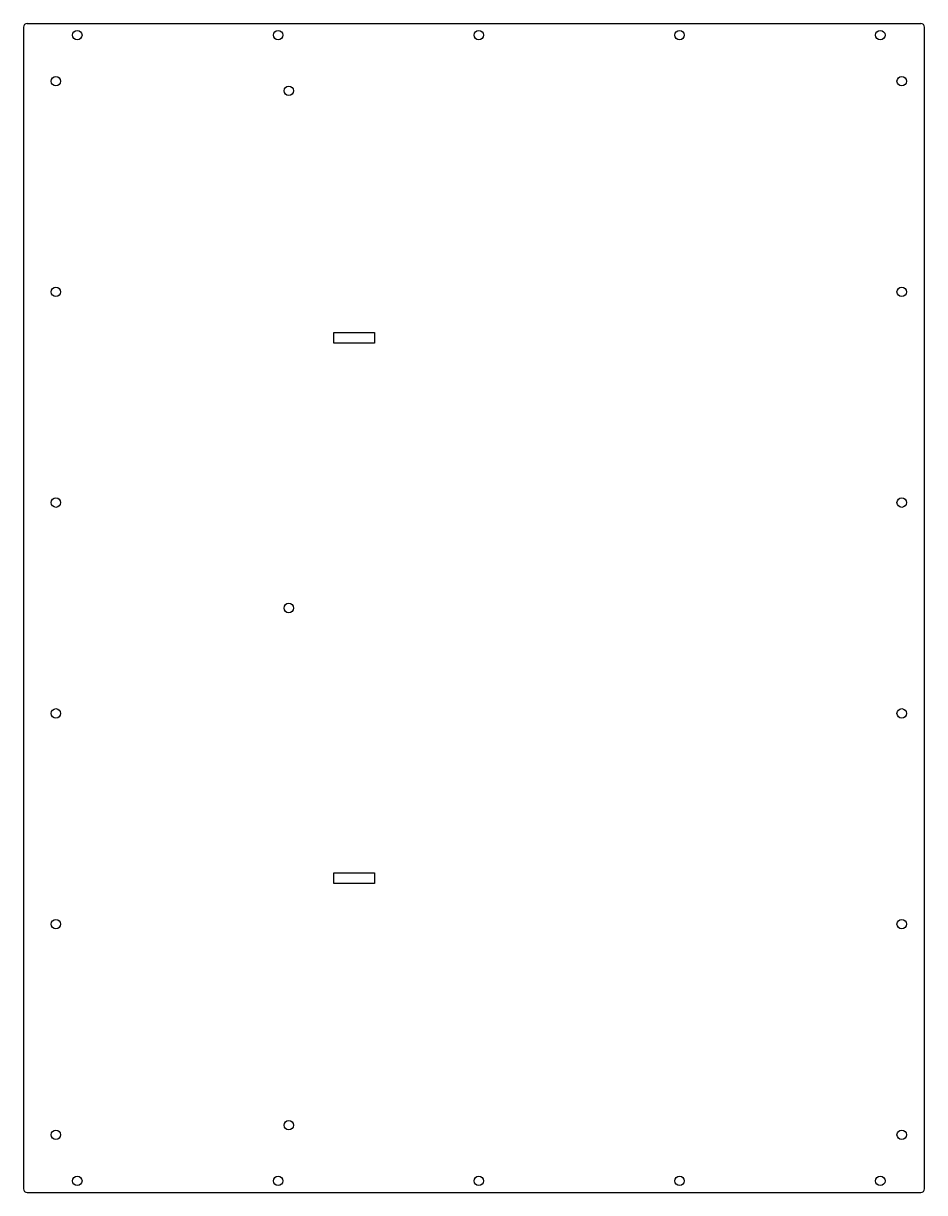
# Model space of a CAD drawing. Header units: millimetres. Extents: x -468 to 0, y -304 to 304.
import ezdxf

# ---------------------------------------------------------------- set-up
doc = ezdxf.new("R2010")
doc.units = ezdxf.units.MM

msp = doc.modelspace()

# ---------------------------------------------------------------- linework, layer by layer
at = {"color": 7, "linetype": 'Continuous', "lineweight": 25}
for p, q in [((-466, 303.5), (-2, 303.5)), ((-468, 301.5), (-468, -301.5)), ((0, -301.5), (0, 301.5)), ((-306.7, 137.5), (-306.7, 143)), ((-306.7, 143), (-285.7, 143)), ((-285.7, 143), (-285.7, 137.5)), ((-285.7, 137.5), (-306.7, 137.5)), ((-306.7, -137.5), (-285.7, -137.5)), ((-306.7, -143), (-306.7, -137.5)), ((-285.7, -137.5), (-285.7, -143)), ((-285.7, -143), (-306.7, -143)), ((-466, -303.5), (-2, -303.5))]:
    msp.add_line(p, q, dxfattribs=at)
for centre in [(-440, 297.4), (-335.75, 297.4), (-231.5, 297.4), (-127.25, 297.4), (-23, 297.4), (-451.1, 273.5), (-11.9, 273.5), (-330.2, 268.5), (-451.1, 164.1), (-11.9, 164.1), (-451.1, 54.7), (-11.9, 54.7), (-330.2, 0), (-451.1, -54.7), (-11.9, -54.7), (-451.1, -164.1), (-11.9, -164.1), (-330.2, -268.5), (-451.1, -273.5), (-11.9, -273.5), (-440, -297.4), (-335.75, -297.4), (-231.5, -297.4), (-127.25, -297.4), (-23, -297.4)]:
    msp.add_circle(centre, 2.45, dxfattribs=at)
for centre, start, end in [((-466, 301.5), 90, 180), ((-2, 301.5), 0, 90), ((-466, -301.5), 180, 270), ((-2, -301.5), 270, 0)]:
    msp.add_arc(centre, 2, start, end, dxfattribs=at)

doc.saveas('drawing.dxf')
